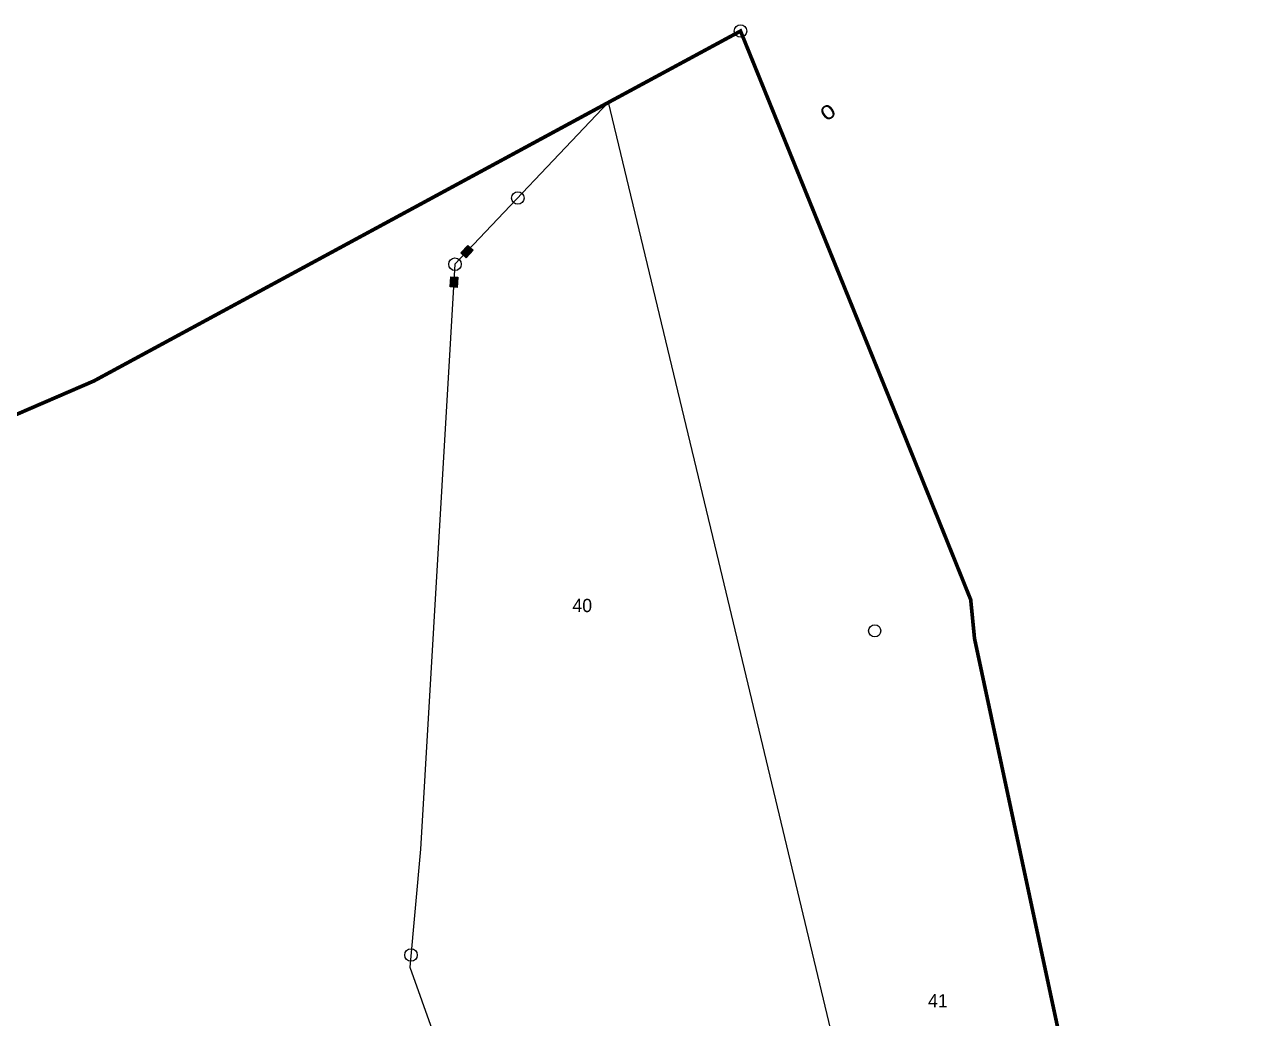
# Model space of a CAD drawing. Header units: metres. Extents: x 286169 to 288657, y 2015505 to 2018869.
# Drawn here: x 288195.4 to 288630.3, y 2018499.3 to 2018848.5 of the extents above; entities that cross this region are included whole.
import ezdxf
from ezdxf.enums import TextEntityAlignment as Align

# ---------------------------------------------------------------- set-up
doc = ezdxf.new("R2010")
doc.units = ezdxf.units.M
doc.header["$MEASUREMENT"] = 0
for name, color, linetype in [('POLY_PARCEL', 6, 'Continuous'), ('SYM_STONE', 1, 'Continuous'), ('TEXT_MAPOUT', 7, 'Continuous'), ('TEXT_PARCEL', 7, 'Continuous'), ('V_BOUND_LINE', 7, 'Continuous')]:
    doc.layers.add(name, color=color, linetype=linetype)
doc.styles.add('TEXT_MAP', font='', dxfattribs={"height": 1.8})
doc.styles.get('TEXT_MAP').set_extended_font_data('Kruti Dev 050')

# ---------------------------------------------------------------- blocks, each defined once
blk = doc.blocks.new('STONE')
blk.add_circle((0, 0), 0.851)
blk = doc.blocks.new('STONESQUAREFILLED')
blk.add_hatch(color=256).paths.add_polyline_path([(0.7, -0.48), (0.7, 0.48), (-0.7, 0.48), (-0.7, -0.48)])
blk.add_lwpolyline([(-0.7, 0.48), (0.7, 0.48), (0.7, -0.48), (-0.7, -0.48)], close=True)
blk = doc.blocks.new('200')
at = {"layer": 'POLY_PARCEL'}
for points in [[(288368.94, 2018807.61), (288317.16, 2018752.02), (288307.25, 2018552.74), (288303.97, 2018512.63), (288320.71, 2018466.89)], [(288447.41, 2018492.52), (288407.11, 2018654.42), (288368.94, 2018807.61)]]:
    blk.add_lwpolyline(points, dxfattribs=at)
at = {"layer": 'V_BOUND_LINE', "const_width": 1.25}
for points in [[(288368.94, 2018807.61), (288413.62, 2018832.28), (288469.23, 2018698.57), (288493.71, 2018639.4), (288495.12, 2018626.24), (288524.99, 2018492.39), (288556.08, 2018350.7), (288588.31, 2018209.01), (288596.56, 2018169.1)], [(287798.64, 2018526.16), (287923.87, 2018584.21), (288001.84, 2018620.31), (288031.71, 2018633.7), (288133.28, 2018683.99), (288194.6, 2018711.16), (288368.94, 2018807.61)]]:
    blk.add_lwpolyline(points, dxfattribs=at)
at = {"layer": 'SYM_STONE', "xscale": 2.503925708691277, "yscale": 2.503925708691277, "zscale": 2.503925708691277}
for p in [(288413.62, 2018832.28), (288338.33, 2018774.75), (288317.16, 2018752.02), (288304.31, 2018516.73)]:
    blk.add_blockref('STONE', p, dxfattribs=at)
for p, rotation in [((288321.2, 2018756.36), 47.0327567027911), ((288316.86, 2018745.96), 267.1537175623758)]:
    blk.add_blockref('STONESQUAREFILLED', p, dxfattribs=dict(at, rotation=rotation))
at = {"layer": 'TEXT_MAPOUT', "style": 'TEXT_MAP'}
blk.add_text('o', height=6.26, rotation=35.5219, dxfattribs=at).set_placement((288443.11, 2018801.61))
at = {"layer": 'TEXT_PARCEL', "style": 'TEXT_MAP'}
for s, p in [('40', (288361.52, 2018636.26)), ('41', (288483.77, 2018502.77))]:
    blk.add_text(s, height=4.507, dxfattribs=at).set_placement(p, align=Align.MIDDLE)

msp = doc.modelspace()

# ---------------------------------------------------------------- block references
at = {"xscale": 1.032536839166635, "yscale": 1.032536839166635, "zscale": 1.032536839166635, "rotation": 359.482446061383}
msp.add_blockref('200', (-28167.8, -62897.39), dxfattribs=at)
at = {"layer": 'SYM_STONE', "xscale": 2.503925708691277, "yscale": 2.503925708691277, "zscale": 2.503925708691277}
msp.add_blockref('STONE', (288494.14, 2018635.46), dxfattribs=at)

doc.saveas('drawing.dxf')
